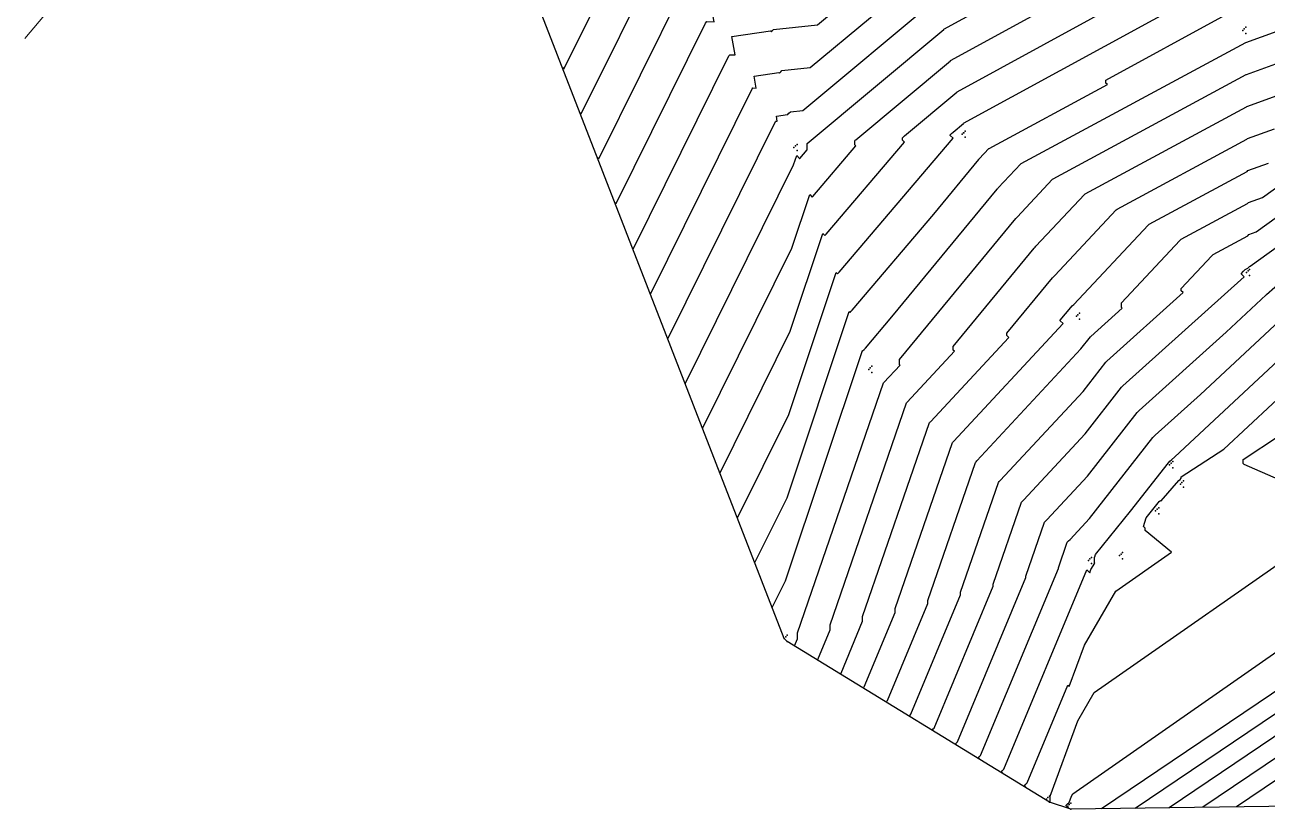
# Model space of a CAD drawing. Header units: metres. Extents: x 419582 to 423558, y 4805372 to 4807539.
# Drawn here: x 419582.1 to 419663.7, y 4805487.3 to 4805538.8 of the extents above; entities that cross this region are included whole.
import ezdxf

# ---------------------------------------------------------------- set-up
doc = ezdxf.new("R2010")
doc.units = ezdxf.units.M
doc.layers.add('00-COORD_GP2', color=7, linetype='Continuous', lineweight=18)
for name, color, linetype in [('C-TINN', 4, 'Continuous'), ('C-TINN-BNDY', 110, 'Continuous'), ('C-TOPO-MAJR', 9, 'Continuous'), ('C-TOPO-MINR', 8, 'Continuous')]:
    doc.layers.add(name, color=color, linetype=linetype)

msp = doc.modelspace()

# ---------------------------------------------------------------- linework, layer by layer
at = {"layer": '00-COORD_GP2'}
msp.add_line((419617.35, 4805580.08), (419582.063, 4805537.947, 0.001), dxfattribs=at)
at = {"layer": 'C-TINN', "color": 4, "linetype": 'Continuous', "lineweight": -3}
for p in [(419662.1, 4805538.48, 1492.72), (419662.2, 4805538.58, 1492.72), (419662.3, 4805538.68, 1492.72), (419662.3, 4805538.28, 1492.72), (419643.86, 4805531.85, 1491.25), (419643.87, 4805531.85, 1491.26), (419643.66, 4805531.65, 1491.25), (419643.67, 4805531.65, 1491.26), (419643.76, 4805531.75, 1491.25), (419643.77, 4805531.75, 1491.26), (419643.86, 4805531.45, 1491.25), (419643.87, 4805531.45, 1491.26), (419632.61, 4805530.78, 1487.79), (419632.71, 4805530.88, 1487.79), (419632.81, 4805530.98, 1487.79), (419632.81, 4805530.58, 1487.79), (419662.35, 4805522.56, 1500.09), (419662.45, 4805522.66, 1500.09), (419662.55, 4805522.76, 1500.09), (419662.55, 4805522.36, 1500.09), (419651.17, 4805519.68, 1497.3), (419651.27, 4805519.78, 1497.3), (419651.37, 4805519.88, 1497.3), (419651.37, 4805519.48, 1497.3), (419637.72, 4805516.39, 1493.48), (419637.52, 4805516.19, 1493.48), (419637.62, 4805516.29, 1493.48), (419637.72, 4805515.99, 1493.48), (419657.3, 4805509.92, 1503.08), (419657.4, 4805510.02, 1503.08), (419657.5, 4805510.12, 1503.08), (419657.5, 4805509.72, 1503.08), (419658.01, 4805508.65, 1504.24), (419658.11, 4805508.75, 1504.24), (419658.21, 4805508.85, 1504.24), (419658.21, 4805508.45, 1504.24), (419656.38, 4805506.89, 1504.19), (419656.48, 4805506.99, 1504.19), (419656.58, 4805507.09, 1504.19), (419656.58, 4805506.69, 1504.19), (419654.21, 4805504.14, 1503.68), (419651.96, 4805503.62, 1502.92), (419652.06, 4805503.72, 1502.92), (419652.16, 4805503.82, 1502.92), (419652.16, 4805503.42, 1502.92), (419654.01, 4805503.94, 1503.68), (419654.11, 4805504.04, 1503.68), (419654.21, 4805503.74, 1503.68), (419631.97, 4805498.5, 1493.69), (419632.07, 4805498.6, 1493.69), (419632.17, 4805498.7, 1493.69), (419632.17, 4805498.3, 1493.69), (419649.2, 4805487.93, 1504.96), (419649.3, 4805488.03, 1504.96), (419649.4, 4805488.13, 1504.96), (419649.4, 4805487.73, 1504.96), (419650.6, 4805487.47, 1506.09), (419650.7, 4805487.57, 1506.09), (419650.8, 4805487.67, 1506.09), (419650.8, 4805487.27, 1506.09)]:
    msp.add_point(p, dxfattribs=at)
at = {"layer": 'C-TINN-BNDY', "color": 110, "linetype": 'Continuous', "lineweight": -3, "flags": 128}
msp.add_lwpolyline([(420029.12, 4805597.02), (419709.39, 4805488.05), (419650.8, 4805487.27), (419650.8, 4805487.27), (419649.4, 4805487.73), (419632.17, 4805498.3), (419631.97, 4805498.5), (419603.66, 4805571.39), (419596.9, 4805589.66), (419600.88, 4805595.23), (419600.98, 4805595.33), (419601.08, 4805595.43), (419605.58, 4805596.63), (419616.57, 4805598.77), (419987.22, 4805626.86), (420067.42, 4805642.58)], dxfattribs=at)
at = {"layer": 'C-TOPO-MAJR', "color": 9, "linetype": 'Continuous', "lineweight": -3, "flags": 128}
for points, elevation in [([(419621.986, 4805524.207), (419622.056, 4805524.136), (419628.33, 4805536.796), (419628.399, 4805536.876), (419628.748, 4805536.859), (419628.529, 4805538.074), (419631.072, 4805538.444), (419631.124, 4805538.391), (419631.198, 4805538.465), (419631.272, 4805538.539), (419634.166, 4805538.85), (419641.169, 4805544.696), (419641.172, 4805544.708), (419649.927, 4805549.497), (419649.977, 4805549.547), (419650.026, 4805549.597), (419662.604, 4805557.27), (419667.374, 4805558.298)], 1485), ([(419627.73, 4805509.416), (419627.76, 4805509.386), (419632.37, 4805518.689), (419634.517, 4805525.113), (419634.639, 4805524.991), (419634.678, 4805525.03), (419634.717, 4805525.069), (419639.868, 4805531.136), (419639.74, 4805531.263), (419639.74, 4805531.408), (419639.804, 4805531.472), (419639.868, 4805531.536), (419643.322, 4805534.419), (419643.327, 4805534.438), (419657.811, 4805542.362), (419657.893, 4805542.444), (419657.976, 4805542.526), (419665.736, 4805547.261)], 1490), ([(419634.173, 4805497.071), (419634.15, 4805497.095), (419634.161, 4805497.106), (419634.173, 4805497.118), (419634.979, 4805499.055), (419634.979, 4805499.398), (419640.013, 4805513.998), (419640.029, 4805514.014), (419640.045, 4805514.03), (419643.151, 4805517.379), (419643.072, 4805517.458), (419643.072, 4805517.699), (419648.391, 4805524.155), (419648.39, 4805524.162), (419648.452, 4805524.224), (419648.514, 4805524.286), (419651.697, 4805527.685), (419651.74, 4805527.727), (419662.346, 4805533.448), (419662.377, 4805533.479), (419664.599, 4805534.273)], 1495), ([(419641.817, 4805492.382), (419641.705, 4805492.494), (419641.761, 4805492.55), (419641.817, 4805492.606), (419645.699, 4805501.937), (419645.699, 4805502.064), (419647.555, 4805507.446), (419647.624, 4805507.515), (419647.693, 4805507.584), (419651.75, 4805511.957), (419654.14, 4805515.014), (419654.187, 4805515.061), (419654.233, 4805515.108), (419662.189, 4805522.267), (419661.996, 4805522.461), (419661.996, 4805522.474), (419662.162, 4805522.651), (419662.261, 4805522.75), (419662.448, 4805522.851), (419662.547, 4805522.95), (419662.586, 4805522.964), (419673.591, 4805530.878)], 1500), ([(419666.365, 4805508.111), (419662.194, 4805509.935), (419662.129, 4805509.999), (419662.129, 4805510.27), (419664.525, 4805511.833)], 1505), ([(419649.45, 4805487.714), (419649.442, 4805487.721), (419649.442, 4805488.107), (419649.446, 4805488.11), (419649.45, 4805488.114), (419651.268, 4805493.086), (419652.342, 4805494.938), (419667.479, 4805505.505)], 1505), ([(419659.511, 4805487.386), (419659.481, 4805487.416), (419684.994, 4805504.638)], 1510)]:
    msp.add_lwpolyline(points, dxfattribs=dict(at, elevation=elevation))
at = {"layer": 'C-TOPO-MINR', "color": 8, "linetype": 'Continuous', "lineweight": -3, "flags": 128}
for points, elevation in [([(419617.39, 4805536.04), (419617.493, 4805535.937), (419622.193, 4805545.422), (419622.363, 4805545.616), (419623.21, 4805545.575), (419622.678, 4805548.531), (419628.867, 4805549.432), (419628.995, 4805549.304), (419629.031, 4805549.34), (419629.067, 4805549.376), (419636.111, 4805550.133), (419639.447, 4805552.918), (419639.449, 4805552.924), (419643.62, 4805555.205), (419643.643, 4805555.229), (419643.667, 4805555.253), (419649.66, 4805558.909), (419663.516, 4805561.893), (419666.874, 4805568.138)], 1481), ([(419618.539, 4805533.081), (419618.634, 4805532.986), (419623.727, 4805543.265), (419623.872, 4805543.431), (419624.594, 4805543.396), (419624.14, 4805545.917), (419629.418, 4805546.685), (419629.527, 4805546.576), (419629.573, 4805546.621), (419629.618, 4805546.667), (419635.625, 4805547.312), (419639.878, 4805550.863), (419639.88, 4805550.87), (419645.196, 4805553.778), (419645.227, 4805553.809), (419645.257, 4805553.839), (419652.896, 4805558.499), (419664.48, 4805560.994)], 1482), ([(419619.688, 4805530.123), (419619.775, 4805530.036), (419625.261, 4805541.109), (419625.381, 4805541.246), (419625.979, 4805541.217), (419625.603, 4805543.303), (419629.969, 4805543.938), (419630.06, 4805543.848), (419630.114, 4805543.903), (419630.169, 4805543.958), (419635.138, 4805544.491), (419640.308, 4805548.807), (419640.31, 4805548.816), (419646.773, 4805552.351), (419646.81, 4805552.388), (419646.847, 4805552.425), (419656.132, 4805558.09), (419665.445, 4805560.095)], 1483), ([(419620.837, 4805527.165), (419620.915, 4805527.086), (419626.796, 4805538.953), (419626.89, 4805539.061), (419627.363, 4805539.038), (419627.066, 4805540.688), (419630.521, 4805541.191), (419630.592, 4805541.12), (419630.656, 4805541.184), (419630.721, 4805541.248), (419634.652, 4805541.67), (419640.739, 4805546.752), (419640.741, 4805546.762), (419648.35, 4805550.924), (419648.393, 4805550.967), (419648.437, 4805551.011), (419659.368, 4805557.68), (419666.41, 4805559.196)], 1484), ([(419623.135, 4805521.249), (419623.197, 4805521.186), (419629.864, 4805534.64), (419629.909, 4805534.691), (419630.132, 4805534.68), (419629.992, 4805535.46), (419631.623, 4805535.697), (419631.657, 4805535.663), (419631.74, 4805535.747), (419631.823, 4805535.83), (419633.68, 4805536.029), (419641.6, 4805542.641), (419641.603, 4805542.654), (419651.504, 4805548.07), (419651.56, 4805548.126), (419651.616, 4805548.183), (419665.84, 4805556.861)], 1486), ([(419624.284, 4805518.29), (419624.338, 4805518.236), (419631.398, 4805532.484), (419631.418, 4805532.506), (419631.516, 4805532.501), (419631.454, 4805532.845), (419632.174, 4805532.95), (419632.189, 4805532.935), (419632.282, 4805533.028), (419632.374, 4805533.12), (419633.194, 4805533.208), (419642.03, 4805540.586), (419642.034, 4805540.6), (419653.081, 4805546.643), (419653.143, 4805546.706), (419653.206, 4805546.768), (419669.076, 4805556.451)], 1487), ([(419625.433, 4805515.332), (419625.479, 4805515.286), (419632.587, 4805529.631), (419632.791, 4805530.242), (419632.984, 4805530.049), (419632.988, 4805530.053), (419632.991, 4805530.056), (419633.481, 4805530.633), (419633.469, 4805530.645), (419633.469, 4805531.021), (419633.475, 4805531.027), (419633.481, 4805531.033), (419642.461, 4805538.53), (419642.465, 4805538.546), (419654.657, 4805545.216), (419654.727, 4805545.285), (419654.796, 4805545.354), (419668.263, 4805553.571)], 1488), ([(419626.581, 4805512.374), (419626.62, 4805512.336), (419632.479, 4805524.16), (419633.654, 4805527.677), (419633.812, 4805527.52), (419633.833, 4805527.541), (419633.854, 4805527.562), (419636.674, 4805530.884), (419636.604, 4805530.954), (419636.604, 4805531.214), (419636.639, 4805531.249), (419636.674, 4805531.284), (419642.891, 4805536.475), (419642.896, 4805536.492), (419656.234, 4805543.789), (419656.31, 4805543.865), (419656.386, 4805543.94), (419667, 4805550.416)], 1489), ([(419628.879, 4805506.458), (419628.901, 4805506.436), (419632.262, 4805513.217), (419635.38, 4805522.549), (419635.467, 4805522.462), (419635.524, 4805522.518), (419635.58, 4805522.575), (419643.062, 4805531.387), (419642.876, 4805531.573), (419642.876, 4805531.602), (419642.969, 4805531.694), (419643.062, 4805531.787), (419643.752, 4805532.364), (419643.758, 4805532.384), (419659.388, 4805540.935), (419659.477, 4805541.023), (419659.565, 4805541.112), (419664.473, 4805544.106)], 1491), ([(419630.028, 4805503.499), (419630.042, 4805503.486), (419632.153, 4805507.746), (419636.243, 4805519.985), (419636.295, 4805519.933), (419636.369, 4805520.007), (419636.443, 4805520.081), (419641.795, 4805526.385), (419644.766, 4805529.991), (419644.764, 4805530.008), (419644.777, 4805530.02), (419644.789, 4805530.032), (419645.419, 4805530.705), (419645.427, 4805530.713), (419653.211, 4805534.912), (419653.11, 4805535.013), (419653.11, 4805535.21), (419660.965, 4805539.508), (419661.06, 4805539.603), (419661.155, 4805539.698), (419663.21, 4805540.951), (419665.912, 4805541.71)], 1492), ([(419631.177, 4805500.541), (419631.183, 4805500.536), (419632.045, 4805502.275), (419637.106, 4805517.421), (419637.123, 4805517.404), (419637.214, 4805517.495), (419637.306, 4805517.587), (419639.042, 4805519.632), (419645.974, 4805528.045), (419645.973, 4805528.059), (419646.002, 4805528.088), (419646.031, 4805528.117), (419647.512, 4805529.698), (419647.531, 4805529.718), (419662.306, 4805537.687), (419662.309, 4805537.69), (419665.404, 4805538.797)], 1493), ([(419632.644, 4805498.009), (419632.638, 4805498.015), (419632.641, 4805498.018), (419632.644, 4805498.02), (419632.835, 4805498.479), (419632.835, 4805498.865), (419638.504, 4805515.309), (419638.51, 4805515.314), (419638.515, 4805515.32), (419639.578, 4805516.465), (419639.551, 4805516.492), (419639.551, 4805516.838), (419647.183, 4805526.1), (419647.182, 4805526.111), (419647.227, 4805526.156), (419647.272, 4805526.201), (419649.604, 4805528.691), (419649.635, 4805528.722), (419662.326, 4805535.567), (419662.343, 4805535.585), (419665.002, 4805536.535)], 1494), ([(419638.759, 4805494.258), (419638.683, 4805494.334), (419638.721, 4805494.372), (419638.759, 4805494.411), (419641.411, 4805500.784), (419641.411, 4805500.997), (419644.538, 4805510.067), (419644.586, 4805510.115), (419644.634, 4805510.163), (419651.468, 4805517.529), (419652.088, 4805518.322), (419652.1, 4805518.334), (419652.112, 4805518.346), (419654.175, 4805520.203), (419654.125, 4805520.253), (419654.125, 4805520.552), (419657.976, 4805524.664), (419658.052, 4805524.741), (419662.407, 4805527.09), (419662.479, 4805527.161), (419663.391, 4805527.487), (419671.523, 4805533.335)], 1498), ([(419635.702, 4805496.133), (419635.661, 4805496.174), (419635.681, 4805496.195), (419635.702, 4805496.215), (419637.123, 4805499.631), (419637.123, 4805499.931), (419641.521, 4805512.688), (419641.548, 4805512.715), (419641.575, 4805512.741), (419646.725, 4805518.292), (419646.593, 4805518.424), (419646.593, 4805518.56), (419649.599, 4805522.209), (419649.599, 4805522.213), (419649.677, 4805522.292), (419649.756, 4805522.37), (419653.79, 4805526.678), (419653.844, 4805526.731), (419662.367, 4805531.328), (419662.411, 4805531.373), (419664.197, 4805532.011)], 1496), ([(419640.288, 4805493.32), (419640.194, 4805493.414), (419640.241, 4805493.461), (419640.288, 4805493.508), (419643.555, 4805501.361), (419643.555, 4805501.53), (419646.047, 4805508.757), (419646.105, 4805508.815), (419646.164, 4805508.874), (419651.609, 4805514.743), (419653.114, 4805516.668), (419653.144, 4805516.698), (419653.173, 4805516.727), (419658.182, 4805521.235), (419658.06, 4805521.357), (419658.06, 4805521.513), (419660.069, 4805523.657), (419660.156, 4805523.745), (419662.428, 4805524.97), (419662.513, 4805525.055), (419662.989, 4805525.226), (419672.557, 4805532.106)], 1499), ([(419637.23, 4805495.196), (419637.172, 4805495.254), (419637.201, 4805495.284), (419637.23, 4805495.313), (419639.267, 4805500.208), (419639.267, 4805500.464), (419643.03, 4805511.377), (419643.067, 4805511.415), (419643.104, 4805511.452), (419650.298, 4805519.206), (419650.114, 4805519.39), (419650.114, 4805519.422), (419650.808, 4805520.264), (419650.807, 4805520.265), (419650.902, 4805520.36), (419650.997, 4805520.455), (419655.883, 4805525.671), (419655.948, 4805525.736), (419662.387, 4805529.209), (419662.445, 4805529.267), (419663.794, 4805529.749)], 1497), ([(419643.346, 4805491.444), (419643.216, 4805491.574), (419643.281, 4805491.639), (419643.346, 4805491.703), (419647.843, 4805502.513), (419647.843, 4805502.597), (419649.064, 4805506.136), (419649.143, 4805506.216), (419649.223, 4805506.295), (419651.89, 4805509.17), (419655.166, 4805513.36), (419655.23, 4805513.424), (419655.294, 4805513.488), (419661.013, 4805518.635), (419663.645, 4805521.088), (419663.658, 4805521.102), (419663.672, 4805521.116), (419665.864, 4805523.033)], 1501), ([(419644.875, 4805490.506), (419644.727, 4805490.654), (419644.801, 4805490.727), (419644.875, 4805490.801), (419649.987, 4805503.09), (419649.987, 4805503.13), (419650.572, 4805504.826), (419650.662, 4805504.916), (419650.753, 4805505.006), (419652.031, 4805506.384), (419656.192, 4805511.706), (419656.273, 4805511.788), (419656.355, 4805511.869), (419659.324, 4805514.541), (419664.847, 4805519.69)], 1502), ([(419646.403, 4805489.568), (419646.238, 4805489.733), (419646.321, 4805489.816), (419646.403, 4805489.899), (419651.86, 4805503.013), (419652.052, 4805502.82), (419652.126, 4805503.023), (419652.376, 4805503.454), (419652.355, 4805503.475), (419652.355, 4805503.833), (419652.365, 4805503.843), (419652.376, 4805503.854), (419652.426, 4805504.013), (419654.73, 4805506.87), (419657.218, 4805510.052), (419657.317, 4805510.151), (419657.415, 4805510.25), (419657.635, 4805510.447), (419666.05, 4805518.292)], 1503), ([(419647.932, 4805488.63), (419647.749, 4805488.813), (419647.841, 4805488.905), (419647.932, 4805488.996), (419650.605, 4805495.419), (419650.699, 4805495.325), (419651.697, 4805498.054), (419653.757, 4805501.606), (419657.427, 4805504.168), (419655.697, 4805505.591), (419655.697, 4805505.74), (419655.572, 4805505.865), (419655.749, 4805506.431), (419656.537, 4805507.409), (419656.62, 4805507.492), (419656.703, 4805507.574), (419656.737, 4805507.54), (419657.904, 4805508.871), (419657.984, 4805508.951), (419658.063, 4805509.03), (419658.063, 4805509.113), (419660.866, 4805510.941), (419667.253, 4805516.894)], 1504), ([(419650.688, 4805487.307), (419650.504, 4805487.491), (419650.504, 4805487.523), (419650.596, 4805487.615), (419650.688, 4805487.707), (419650.839, 4805488.117), (419650.927, 4805488.27), (419677.532, 4805506.842)], 1506), ([(419652.827, 4805487.297), (419652.82, 4805487.304), (419681.752, 4805506.834)], 1507), ([(419655.055, 4805487.327), (419655.04, 4805487.341), (419682.833, 4805506.102)], 1508), ([(419657.283, 4805487.356), (419657.261, 4805487.378), (419683.914, 4805505.37)], 1509), ([(419661.738, 4805487.416), (419661.701, 4805487.453), (419686.075, 4805503.906)], 1511)]:
    msp.add_lwpolyline(points, dxfattribs=dict(at, elevation=elevation))

doc.saveas('drawing.dxf')
